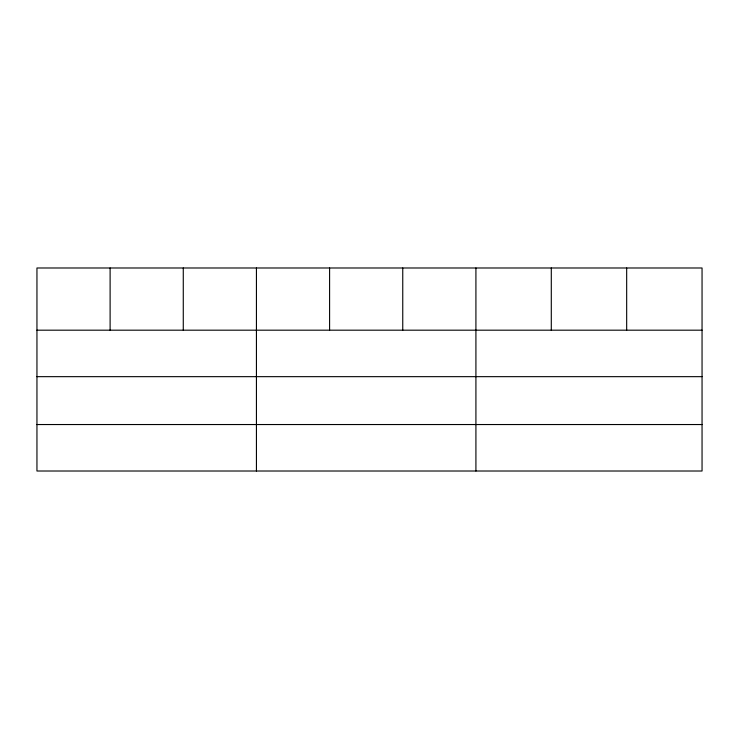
<?xml version="1.0" encoding="UTF-8"?>
<svg xmlns="http://www.w3.org/2000/svg" width="739" height="739" viewBox="0 0 739 739"><rect width="100%" height="100%" fill="white"/><g stroke="black" fill="none" stroke-linecap="round" stroke-linejoin="round"><path stroke-width="1.11" d="M702.05 376.659L702.05 267.989L36.95 267.989L36.95 471.011L702.05 471.011L702.05 376.659L36.95 376.659M36.95 330.185L702.05 330.185M36.95 424.537L702.05 424.537M626.672 267.989L626.672 330.185M551.294 267.989L551.294 330.185M475.916 267.989L475.916 471.011M402.755 267.989L402.755 330.185M329.594 267.989L329.594 330.185M256.433 267.989L256.433 471.011M183.272 267.989L183.272 330.185M110.111 267.989L110.111 330.185"/></g></svg>
